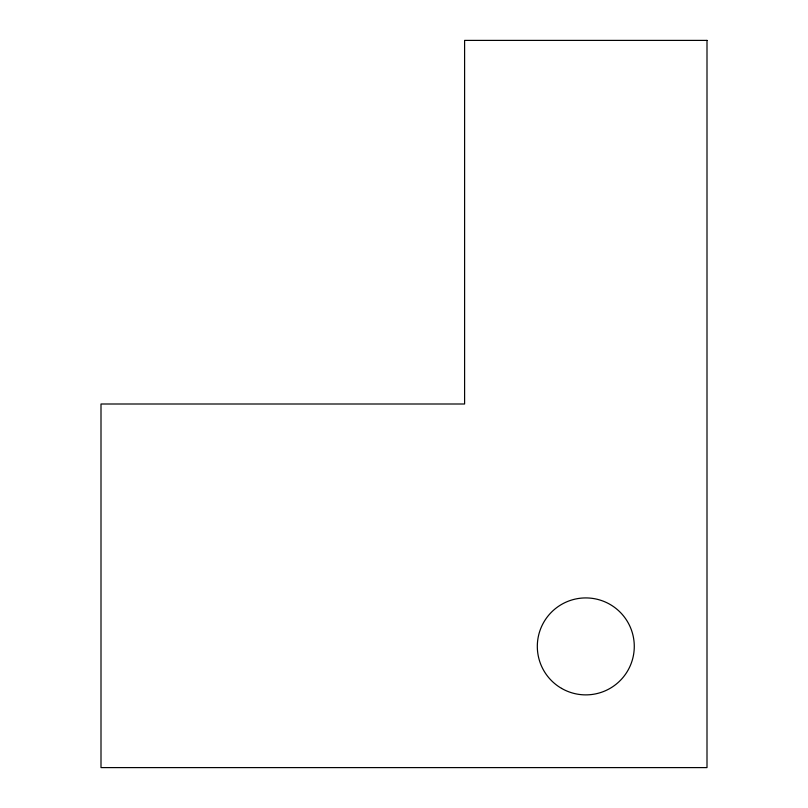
<?xml version="1.0" encoding="UTF-8"?>
<svg xmlns="http://www.w3.org/2000/svg" width="808" height="808" viewBox="0 0 808 808"><rect width="100%" height="100%" fill="white"/><g stroke="black" fill="none" stroke-linecap="round" stroke-linejoin="round"><path stroke-width="1.21" d="M707 40.4L464.6 40.4L464.6 404L101 404L101 767.6L707 767.6L707 40.4M561.56 688.386A48.48 48.48 0 0 0 634.28 646.4A48.48 48.48 0 0 0 561.56 604.414A48.48 48.48 0 0 0 561.56 688.386"/></g></svg>
